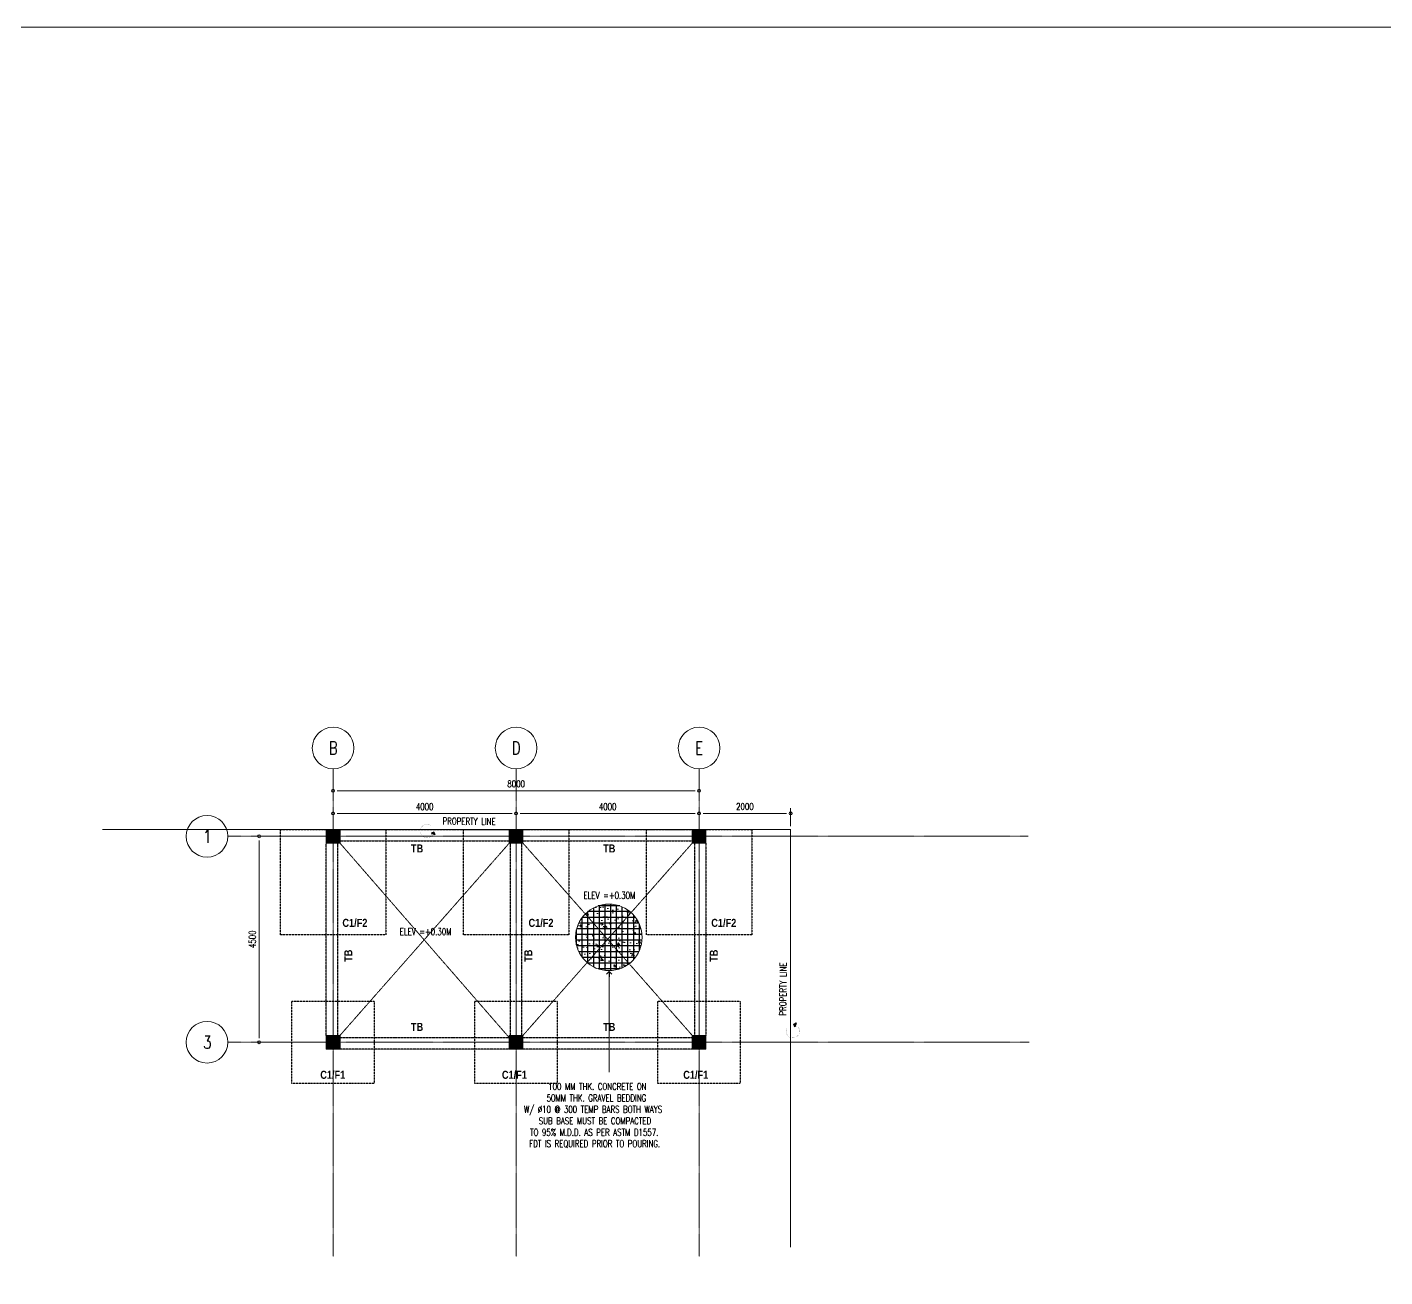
# Model space of a CAD drawing. Header units: millimetres. Extents: x 1634676 to 2610633, y -385676 to -37463.
# Drawn here: x 2068462 to 2098141, y -64770 to -37463 of the extents above; entities that cross this region are included whole.
import ezdxf
from ezdxf.enums import TextEntityAlignment as Align

# ---------------------------------------------------------------- set-up
doc = ezdxf.new("R2010")
doc.units = ezdxf.units.MM
doc.header["$MEASUREMENT"] = 0
for name, pattern in [('HIDDEN', [0.375, 0.25, -0.125]), ('PHANTOM', [2.5, 1.25, -0.25, 0.25, -0.25, 0.25, -0.25]), ('PHANTOM2', [1.25, 0.625, -0.125, 0.125, -0.125, 0.125, -0.125]), ('PHANTOMX2', [5, 2.5, -0.5, 0.5, -0.5, 0.5, -0.5])]:
    doc.linetypes.add(name, pattern=pattern)
doc.layers.get('0').update_dxf_attribs({"lineweight": 15})
doc.layers.get('Defpoints').update_dxf_attribs({"color": 250})
for name, color, linetype, lineweight in [('.15', 7, 'Continuous', 15), ('.2', 2, 'Continuous', 20), ('ST-ANNOT_A', 74, 'Continuous', 20), ('ST-ANNOT_ALeadLines', 250, 'Continuous', 13), ('ST-DIM_E', 250, 'Continuous', 13), ('ST-FTG_E', 58, 'PHANTOM', 30), ('ST-GIRDER_E', 3, 'HIDDEN', 30), ('ST-GRID_E', 250, 'PHANTOM', 15), ('ST-HATCH_E', 250, 'Continuous', 9), ('ST-STL_E', 5, 'Continuous', 25), ('ST_HATCH_E', 250, 'Continuous', 5)]:
    doc.layers.add(name, color=color, linetype=linetype, lineweight=lineweight)
doc.layers.add('Layer5', color=5, linetype='Continuous')
doc.styles.add('SIMPLEX', font='simplex.shx')
doc.styles.add('ST_TEXT', font='romans.shx', dxfattribs={"width": 0.75})
doc.styles.get("Standard").update_dxf_attribs({"font": 'GOTHIC.TTF'})
doc.dimstyles.new('ST_D100', dxfattribs={"dimscale": 100, "dimtxt": 2, "dimasz": 1.2, "dimexe": 1.5, "dimexo": 1, "dimgap": 1, "dimtad": 1, "dimdec": 0, "dimzin": 1, "dimdsep": 46, "dimtxsty": 'ST_TEXT', "dimblk": 'OpenIndicator', "dimcen": 1, "dimclrd": 256, "dimclre": 256, "dimclrt": 7, "dimadec": 0, "dimazin": 0, "dimtfac": 1, "dimtdec": 0, "dimtix": 1, "dimtmove": 2, "dimatfit": 3, "dimldrblk": 'OPEN90', "dimfxl": 0.075, "dimlwd": -1, "dimlwe": -1, "dimarcsym": 0})
doc.dimstyles.new('ST_D75', dxfattribs={"dimscale": 75, "dimtxt": 2, "dimasz": 1.2, "dimexe": 1.5, "dimexo": 1, "dimgap": 1, "dimtad": 1, "dimdec": 0, "dimzin": 1, "dimdsep": 46, "dimtxsty": 'ST_TEXT', "dimblk": 'OpenIndicator', "dimcen": 1, "dimclrd": 256, "dimclre": 256, "dimclrt": 7, "dimadec": 0, "dimazin": 0, "dimtfac": 1, "dimtdec": 0, "dimtix": 1, "dimtmove": 2, "dimatfit": 3, "dimldrblk": 'OPEN90', "dimfxl": 0.075, "dimlwd": -1, "dimlwe": -1, "dimarcsym": 0})

# ---------------------------------------------------------------- blocks, each defined once
blk = doc.blocks.new('1234242342')
blk.add_wipeout([(2018872, -78226), (2018872, -77926), (2018572, -77926), (2018572, -78226)]).dxf.layer = 'ST-HATCH_E'
at = {"layer": 'ST-HATCH_E'}
blk.add_hatch(color=256, dxfattribs=at).paths.add_polyline_path([(2018572, -77926), (2018872, -77926), (2018872, -78226), (2018572, -78226)])
at = {"layer": '.15', "color": 6}
blk.add_lwpolyline([(2018572, -78226), (2018572, -77926), (2018872, -77926), (2018872, -78226)], close=True, dxfattribs=at)
blk = doc.blocks.new('7897897897897')
at = {"layer": '.2', "color": 1, "linetype": 'Continuous'}
for p in [(21627.5, -4628), (25627.5, -4628), (29627.5, -4628), (21627.5, -9128), (25627.5, -9128), (29627.5, -9128)]:
    blk.add_blockref('1234242342', p, dxfattribs=at)
blk = doc.blocks.new('_Open90')
at = {"color": 0, "linetype": 'ByBlock', "lineweight": -2}
for p, q in [((0, 0), (-1, 0)), ((-0.5, 0.5), (0, 0)), ((0, 0), (-0.5, -0.5))]:
    blk.add_line(p, q, dxfattribs=at)
blk = doc.blocks.new('OpenIndicator')
at = {"layer": 'ST-DIM_E'}
h = blk.add_hatch(color=255, dxfattribs=at)
h.paths.add_polyline_path([(0.35, 0), (0.36, 0, 0.414214), (0, 0.36), (0, 0.35, -0.414214)])
h.paths.add_polyline_path([(0, 0.35), (0, 0.36, 0.414214), (-0.36, 0), (-0.35, 0, -0.414214)])
h.paths.add_polyline_path([(0, -0.35), (0, -0.36, 0.414214), (0.36, 0), (0.35, 0, -0.414214)])
h.paths.add_polyline_path([(-0.35, 0), (-0.36, 0, 0.414214), (0, -0.36), (0, -0.35, -0.414214)])
at = {"layer": 'ST-DIM_E', "color": 255}
blk.add_line((0, 0.63), (0, -0.63), dxfattribs=at)
at = {"layer": 'ST-DIM_E', "color": 255, "const_width": 0.01}
blk.add_lwpolyline([(-0.63, 0), (0.63, 0)], dxfattribs=at)
at = {"layer": 'ST-DIM_E', "color": 255}
for radius in [0.365, 0.35]:
    blk.add_circle((0, 0), radius, dxfattribs=at)
blk = doc.blocks.new('KJHKJHKHK')
at = {"layer": 'ST-HATCH_E'}
h = blk.add_hatch(dxfattribs=at)
h.set_pattern_fill('AR-CONC', color=256, scale=5, style=0)
h.set_pattern_definition([(50, (368454.4, -139284.1), (910.9233, -79.6954), [95.25, -1047.75]), (355, (368454.4, -139284.1), (-176.214, 955.283), [76.2, -838.2]), (100.451, (368530.3, -139290.8), (734.7125, 875.5834), [80.95, -890.45]), (46.1842, (368454.4, -139030.1), (1355.395, -210.212), [142.875, -1571.625]), (96.6356, (368567.4, -139047.6), (1187.021, 1237.128), [121.425, -1335.675]), (351.184, (368454.4, -139030.1), (1187.023, 1237.126), [114.3, -1257.3]), (21, (368581.4, -139093.6), (758.0744, -511.3276), [95.25, -1047.75]), (326, (368581.4, -139093.6), (309.01, 920.94), [76.2, -838.2]), (71.4514, (368644.6, -139136.2), (1067.0825, 409.614), [80.95, -890.45]), (37.5, (368454.4, -139284.12), (15.443, 422.7752), [0, -828.04, 0, -850.9, 0, -841.375]), (7.5, (368454.4, -139284.1), (334.0983, 500.9029), [0, -485.14, 0, -808.99, 0, -320.675]), (327.5, (368171.2, -139284.12), (677.953, -28.6437), [0, -317.5, 0, -990.6, 0, -1314.45]), (317.5, (368044.2, -139284.1), (740.646, 127.1325), [0, -412.75, 0, -657.86, 0, -933.45])])
h.paths.add_polyline_path([(462982, -81702, 1), (465889, -81702, 1)])
at = {"layer": 'ST-DIM_E'}
blk.add_circle((464436, -81702), 1454, dxfattribs=at)
at = {"layer": 'ST-STL_E'}
for points in [[(463515, -80577), (465356, -80577)], [(463602, -82893), (463602, -80511)], [(463852, -83033), (463852, -80371)], [(463963, -80327), (464908, -80327)], [(464102, -83117), (464102, -80287)], [(464352, -83153), (464352, -80251)], [(464602, -83146), (464602, -80258)], [(464852, -83095), (464852, -80309)], [(465102, -82994), (465102, -80410)], [(465352, -82831), (465352, -80573)], [(463102, -82280), (463102, -81124)], [(463123, -81077), (465748, -81077)], [(463274, -80827), (465597, -80827)], [(463352, -82671), (463352, -80733)], [(465602, -82570), (465602, -80834)], [(462987, -81577), (465884, -81577)], [(462987, -81827), (465884, -81827)], [(463031, -81327), (465840, -81327)], [(465852, -82032), (465852, -81372)], [(463031, -82077), (465840, -82077)], [(463123, -82327), (465748, -82327)], [(463274, -82577), (465597, -82577)], [(463515, -82827), (465356, -82827)], [(463963, -83077), (464908, -83077)]]:
    blk.add_lwpolyline(points, dxfattribs=at)
blk = doc.blocks.new('*D1724')
at = {"layer": 'Defpoints', "color": 0, "linetype": 'Continuous', "ltscale": 3, "transparency": 16777216}
for p in [(2075151, -54894), (2079151, -54644), (2079151, -54894)]:
    blk.add_point(p, dxfattribs=at)
at = {"layer": 'ST-DIM_E', "ltscale": 3, "transparency": 16777216}
for p, q in [((2075151, -54819), (2075151, -54532)), ((2079151, -54819), (2079151, -54532)), ((2075241, -54644), (2079061, -54644))]:
    blk.add_line(p, q, dxfattribs=at)
at = {"layer": 'ST-DIM_E', "linetype": 'Continuous', "ltscale": 3, "transparency": 16777216, "xscale": 90, "yscale": 90, "zscale": 90, "rotation": 180}
blk.add_blockref('OpenIndicator', (2075151, -54644), dxfattribs=at)
at = {"layer": 'ST-DIM_E', "linetype": 'Continuous', "ltscale": 3, "transparency": 16777216, "xscale": 90, "yscale": 90, "zscale": 90}
blk.add_blockref('OpenIndicator', (2079151, -54644), dxfattribs=at)
at = {"layer": 'ST-DIM_E', "color": 7, "linetype": 'Continuous', "ltscale": 3, "transparency": 16777216, "insert": (2077151, -54494), "char_height": 150, "attachment_point": 5, "style": 'ST_TEXT'}
blk.add_mtext('4000', dxfattribs=at)
blk = doc.blocks.new('*D1725')
at = {"layer": 'Defpoints', "color": 0, "linetype": 'Continuous', "ltscale": 3, "transparency": 16777216}
for p in [(2079151, -54894), (2083151, -54644), (2083151, -54894)]:
    blk.add_point(p, dxfattribs=at)
at = {"layer": 'ST-DIM_E', "ltscale": 3, "transparency": 16777216}
for p, q in [((2079151, -54819), (2079151, -54532)), ((2083151, -54819), (2083151, -54532)), ((2079241, -54644), (2083061, -54644))]:
    blk.add_line(p, q, dxfattribs=at)
at = {"layer": 'ST-DIM_E', "linetype": 'Continuous', "ltscale": 3, "transparency": 16777216, "xscale": 90, "yscale": 90, "zscale": 90, "rotation": 180}
blk.add_blockref('OpenIndicator', (2079151, -54644), dxfattribs=at)
at = {"layer": 'ST-DIM_E', "linetype": 'Continuous', "ltscale": 3, "transparency": 16777216, "xscale": 90, "yscale": 90, "zscale": 90}
blk.add_blockref('OpenIndicator', (2083151, -54644), dxfattribs=at)
at = {"layer": 'ST-DIM_E', "color": 7, "linetype": 'Continuous', "ltscale": 3, "transparency": 16777216, "insert": (2081151, -54494), "char_height": 150, "attachment_point": 5, "style": 'ST_TEXT'}
blk.add_mtext('4000', dxfattribs=at)
blk = doc.blocks.new('*D1726')
at = {"layer": 'Defpoints', "color": 0, "linetype": 'Continuous', "ltscale": 3, "transparency": 16777216}
for p in [(2073783, -55144), (2073533, -59644), (2073783, -59644)]:
    blk.add_point(p, dxfattribs=at)
at = {"layer": 'ST-DIM_E', "ltscale": 3, "transparency": 16777216}
for p, q in [((2073708, -55144), (2073420, -55144)), ((2073533, -55234), (2073533, -59554)), ((2073708, -59644), (2073420, -59644))]:
    blk.add_line(p, q, dxfattribs=at)
at = {"layer": 'ST-DIM_E', "linetype": 'Continuous', "ltscale": 3, "transparency": 16777216, "xscale": 90, "yscale": 90, "zscale": 90}
for p, rotation in [((2073533, -55144), 90), ((2073533, -59644), 270)]:
    blk.add_blockref('OpenIndicator', p, dxfattribs=dict(at, rotation=rotation))
at = {"layer": 'ST-DIM_E', "color": 7, "linetype": 'Continuous', "ltscale": 3, "transparency": 16777216, "insert": (2073383, -57394), "char_height": 150, "attachment_point": 5, "rotation": 90, "style": 'ST_TEXT'}
blk.add_mtext('4500', dxfattribs=at)
blk = doc.blocks.new('*D1727')
at = {"layer": 'Defpoints', "color": 0, "linetype": 'Continuous', "ltscale": 3, "transparency": 16777216}
for p in [(2083151, -54148), (2075151, -54394), (2083151, -54394)]:
    blk.add_point(p, dxfattribs=at)
at = {"layer": 'ST-DIM_E', "ltscale": 3, "transparency": 16777216}
for p, q in [((2075151, -54319), (2075151, -54036)), ((2075241, -54148), (2083061, -54148)), ((2083151, -54319), (2083151, -54036))]:
    blk.add_line(p, q, dxfattribs=at)
at = {"layer": 'ST-DIM_E', "linetype": 'Continuous', "ltscale": 3, "transparency": 16777216, "xscale": 90, "yscale": 90, "zscale": 90, "rotation": 180}
blk.add_blockref('OpenIndicator', (2075151, -54148), dxfattribs=at)
at = {"layer": 'ST-DIM_E', "linetype": 'Continuous', "ltscale": 3, "transparency": 16777216, "xscale": 90, "yscale": 90, "zscale": 90}
blk.add_blockref('OpenIndicator', (2083151, -54148), dxfattribs=at)
at = {"layer": 'ST-DIM_E', "color": 7, "linetype": 'Continuous', "ltscale": 3, "transparency": 16777216, "insert": (2079151, -53998), "char_height": 150, "attachment_point": 5, "style": 'ST_TEXT'}
blk.add_mtext('8000', dxfattribs=at)
blk = doc.blocks.new('*U1642')
at = {"layer": 'ST-ANNOT_A', "color": 70, "linetype": 'Continuous', "ltscale": 10}
blk.add_circle((0, 1300), 1300, dxfattribs=at)
at = {"layer": 'ST-GRID_E', "ltscale": 5}
blk.add_line((0, 0), (0, -30444), dxfattribs=at)
at = {"layer": 'ST-ANNOT_A', "color": 7, "style": 'ST_TEXT', "width": 0.75}
blk.add_attdef('A', text='', height=800, dxfattribs=at).set_placement((0, 1300), align=Align.MIDDLE_CENTER)
blk = doc.blocks.new('*U1643')
at = {"layer": 'ST-ANNOT_A', "color": 70, "linetype": 'Continuous', "ltscale": 10}
blk.add_circle((0, 1300), 1300, dxfattribs=at)
at = {"layer": 'ST-GRID_E', "ltscale": 5}
blk.add_line((0, 0), (0, -30444), dxfattribs=at)
at = {"layer": 'ST-ANNOT_A', "color": 7, "style": 'ST_TEXT', "width": 0.75}
blk.add_attdef('A', text='', height=800, dxfattribs=at).set_placement((0, 1300), align=Align.MIDDLE_CENTER)
blk = doc.blocks.new('*U1631')
at = {"layer": 'ST-ANNOT_A', "color": 70, "linetype": 'Continuous', "ltscale": 10}
blk.add_circle((-4087, 0), 1300, dxfattribs=at)
at = {"layer": 'ST-GRID_E', "ltscale": 5}
blk.add_line((47203, 0), (-2787, 0), dxfattribs=at)
at = {"layer": 'ST-ANNOT_A', "color": 7, "style": 'ST_TEXT', "width": 0.75}
blk.add_attdef('A', text='', height=800, dxfattribs=at).set_placement((-4074, 0), align=Align.MIDDLE_CENTER)
blk = doc.blocks.new('*U1632')
at = {"layer": 'ST-ANNOT_A', "color": 70, "linetype": 'Continuous', "ltscale": 10}
blk.add_circle((-4087, 0), 1300, dxfattribs=at)
at = {"layer": 'ST-GRID_E', "ltscale": 5}
blk.add_line((47253, 0), (-2787, 0), dxfattribs=at)
at = {"layer": 'ST-ANNOT_A', "color": 7, "style": 'ST_TEXT', "width": 0.75}
blk.add_attdef('A', text='', height=800, dxfattribs=at).set_placement((-4074, 0), align=Align.MIDDLE_CENTER)
blk = doc.blocks.new('Area Point Arrow')
at = {"layer": 'ST-ANNOT_ALeadLines', "ltscale": 2}
blk.add_hatch(color=2, dxfattribs=at).paths.add_polyline_path([(0, 1), (75, -119), (170, -60), (45, 142), (-173, 49), (-129, -54)])
at = {"layer": 'ST-ANNOT_ALeadLines', "color": 2, "ltscale": 2, "const_width": 10}
blk.add_lwpolyline([(-238, 704, 2.8057482), (0, 1, -0.1272723)], format="xyb", dxfattribs=at)
at = {"layer": 'ST-ANNOT_ALeadLines', "color": 2}
blk.add_lwpolyline([(0, 1), (75, -119), (170, -60), (45, 142), (-173, 49), (-129, -54), (0, 1)], dxfattribs=at)
blk = doc.blocks.new('*D1728')
at = {"layer": 'Defpoints', "color": 0, "linetype": 'Continuous', "ltscale": 3, "transparency": 16777216}
for p in [(2083151, -54819), (2085151, -54643), (2085151, -54994)]:
    blk.add_point(p, dxfattribs=at)
at = {"layer": 'ST-DIM_E', "ltscale": 3, "transparency": 16777216}
for p, q in [((2083151, -54744), (2083151, -54530)), ((2085151, -54919), (2085151, -54530)), ((2083241, -54643), (2085061, -54643))]:
    blk.add_line(p, q, dxfattribs=at)
at = {"layer": 'ST-DIM_E', "linetype": 'Continuous', "ltscale": 3, "transparency": 16777216, "xscale": 90, "yscale": 90, "zscale": 90, "rotation": 180}
blk.add_blockref('OpenIndicator', (2083151, -54643), dxfattribs=at)
at = {"layer": 'ST-DIM_E', "linetype": 'Continuous', "ltscale": 3, "transparency": 16777216, "xscale": 90, "yscale": 90, "zscale": 90}
blk.add_blockref('OpenIndicator', (2085151, -54643), dxfattribs=at)
at = {"layer": 'ST-DIM_E', "color": 7, "linetype": 'Continuous', "ltscale": 3, "transparency": 16777216, "insert": (2084151, -54493), "char_height": 150, "attachment_point": 5, "style": 'ST_TEXT'}
blk.add_mtext('2000', dxfattribs=at)
blk = doc.blocks.new('78979879789789')
at = {"color": 6, "linetype": 'PHANTOM2', "ltscale": 10, "const_width": 20}
blk.add_lwpolyline([(2070108, -54994), (2085150.7, -54994), (2085150.7, -64128)], dxfattribs=at)
at = {"layer": '.2', "ltscale": 1000, "xscale": 0.35, "yscale": 0.35, "zscale": 0.35}
for name, p, values in [('*U1631', (2073824.8, -55144), {'A': '1'}), ('*U1632', (2073824.8, -59644), {'A': '3'})]:
    blk.add_blockref(name, p, dxfattribs=at).add_auto_attribs(values)
at = {"layer": 'ST-ANNOT_ALeadLines', "xscale": 0.25, "yscale": 0.25, "zscale": 0.25}
blk.add_blockref('Area Point Arrow', (2077340.7, -55081.7), dxfattribs=at)
at = {"layer": 'ST-ANNOT_ALeadLines', "xscale": 0.2500000000000004, "yscale": 0.2500000000000004, "zscale": 0.2500000000000004, "rotation": 90}
blk.add_blockref('Area Point Arrow', (2085250.4, -59262.9), dxfattribs=at)
at = {"layer": 'ST-GRID_E', "xscale": 0.35, "yscale": 0.35, "zscale": 0.35}
for name, p, values in [('*U1642', (2075150.7, -53669.6), {'A': 'B'}), ('*U1643', (2079150.7, -53669.6), {'A': 'D'}), ('*U1642', (2083150.7, -53669.6), {'A': 'E'})]:
    blk.add_blockref(name, p, dxfattribs=at).add_auto_attribs(values)
at = {"layer": 'ST-ANNOT_A', "char_height": 150, "width": 1779.225, "attachment_point": 4, "style": 'ST_TEXT'}
for insert, rotation in [((2077542.4, -54810.5), 359.48889), ((2084979.1, -59061.2), 89.48889)]:
    blk.add_mtext('{\\C6;PROPERTY LINE}', dxfattribs=dict(at, insert=insert, rotation=rotation))
at = {"layer": 'ST-DIM_E', "color": 1, "linetype": 'Continuous', "ltscale": 3}
for base, p1, p2, picture, middle in [((2083150.7, -54148.1), (2075150.7, -54394), (2083150.7, -54394), '*D1727', (2079150.7, -53998.1)), ((2079150.7, -54644), (2075150.7, -54894), (2079150.7, -54894), '*D1724', (2077150.7, -54494)), ((2083150.7, -54644), (2079150.7, -54894), (2083150.7, -54894), '*D1725', (2081150.7, -54494))]:
    dim = blk.add_linear_dim(base=base, p1=p1, p2=p2, dimstyle='ST_D75', dxfattribs=at)
    dim.commit()
    dim.dimension.update_dxf_attribs({"geometry": picture, "text_midpoint": middle})
dim = blk.add_linear_dim(base=(2073532.7, -59644), p1=(2073782.7, -55144), p2=(2073782.7, -59644), angle=90, dimstyle='ST_D75', dxfattribs=at)
dim.commit()
dim.dimension.update_dxf_attribs({"geometry": '*D1726', "text_midpoint": (2073382.7, -57394)})

msp = doc.modelspace()

# ---------------------------------------------------------------- linework, layer by layer
at = {"layer": '.2', "ltscale": 2}
msp.add_lwpolyline([(1992468.5, -37463.126), (2610632.61, -37463.126), (2610632.61, -385675.582), (1992468.5, -385675.582)], close=True, dxfattribs=at)
at = {"layer": 'ST-GIRDER_E', "ltscale": 7}
for p, q in [((2075300.652, -54994), (2083000.652, -54994)), ((2075000.652, -59494), (2075000.652, -55294)), ((2075250.652, -59494), (2075250.652, -55294)), ((2075300.652, -55244), (2083000.652, -55244)), ((2079025.652, -59494), (2079025.652, -55294)), ((2079275.652, -59494), (2079275.652, -55294)), ((2083050.652, -55294), (2083050.652, -59494)), ((2083300.652, -55294), (2083300.652, -59494)), ((2083000.652, -59544), (2075300.652, -59544)), ((2083000.652, -59794), (2075300.652, -59794))]:
    msp.add_line(p, q, dxfattribs=at)

# ---------------------------------------------------------------- texts
at = {"layer": 'Layer5', "linetype": 'Continuous', "char_height": 175, "attachment_point": 1}
for insert in [(2074869.745, -60267.844), (2078840.245, -60267.844), (2082804.245, -60267.844)]:
    msp.add_mtext_dynamic_manual_height_columns('{\\fTw Cen MT Condensed|b1|i0|c0|p34;C1/F1}', width=124.78374, gutter_width=1333.333, heights=[0], dxfattribs=dict(at, insert=insert))
at = {"layer": 'ST-ANNOT_A', "ltscale": 2, "insert": (2073449.567, -60535.887), "char_height": 150, "width": 15214.28571, "attachment_point": 1, "style": 'SIMPLEX'}
msp.add_mtext('\\pi6401.78571;{\\W0.75;100 MM THK. CONCRETE ON\\P\\pi6366.96429;50MM THK. GRAVEL BEDDING\\P\\pi5874.10714;W/ ∅10 @ 300 TEMP BARS BOTH WAYS\\P\\pi6195.53571;SUB BASE MUST BE COMPACTED\\P\\pi6005.35714;TO 95% M.D.D. AS PER ASTM D1557.\\P\\pi5986.60714;FDT IS REQUIRED PRIOR TO POURING.}', dxfattribs=at)

# ---------------------------------------------------------------- next in the draw order: block references
at = {"layer": '.2', "color": 1, "linetype": 'Continuous'}
msp.add_blockref('7897897897897', (34801.249, 27560.062), dxfattribs=at)

# ---------------------------------------------------------------- next in the draw order: linework, layer by layer
at = {"layer": 'ST-FTG_E', "linetype": 'HIDDEN', "ltscale": 5}
for points in [[(2074000.652, -54994), (2076300.652, -54994), (2076300.652, -57294), (2074000.652, -57294)], [(2078000.652, -54994), (2080300.652, -54994), (2080300.652, -57294), (2078000.652, -57294)], [(2082000.652, -54994), (2084300.652, -54994), (2084300.652, -57294), (2082000.652, -57294)], [(2074250.652, -58744), (2076050.652, -58744), (2076050.652, -60544), (2074250.652, -60544)], [(2078250.652, -58744), (2080050.652, -58744), (2080050.652, -60544), (2078250.652, -60544)], [(2082250.652, -58744), (2084050.652, -58744), (2084050.652, -60544), (2082250.652, -60544)]]:
    msp.add_lwpolyline(points, close=True, dxfattribs=at)
at = {"layer": 'ST_HATCH_E', "linetype": 'PHANTOMX2'}
for p, q in [((2075300.652, -55294), (2079000.652, -59544)), ((2075300.652, -59494), (2079000.652, -55294)), ((2079300.652, -55294), (2083000.652, -59494)), ((2079300.652, -59494), (2083000.652, -55294))]:
    msp.add_line(p, q, dxfattribs=at)

# ---------------------------------------------------------------- next in the draw order: block references
at = {"layer": '.2', "color": 1, "linetype": 'Continuous'}
msp.add_blockref('78979879789789', (0, 0), dxfattribs=at)
at = {"layer": 'ST-DIM_E', "xscale": -0.5, "yscale": 0.5, "zscale": 0.5}
msp.add_blockref('KJHKJHKHK', (2313396.788, -16501.428), dxfattribs=at)

# ---------------------------------------------------------------- next in the draw order: texts
at = {"layer": 'Layer5', "linetype": 'Continuous', "char_height": 175, "attachment_point": 1}
for s, insert in [('{\\fTw Cen MT Condensed|b1|i0|c0|p34;TB}', (2076852.513, -55321.853)), ('{\\fTw Cen MT Condensed|b1|i0|c0|p34;TB}', (2081052.513, -55321.853)), ('{\\fTw Cen MT Condensed|b1|i0|c0|p34;C1/F2}', (2075353.245, -56947.344)), ('{\\fTw Cen MT Condensed|b1|i0|c0|p34;C1/F2}', (2079421.745, -56947.344)), ('{\\fTw Cen MT Condensed|b1|i0|c0|p34;C1/F2}', (2083417.245, -56947.344)), ('{\\fTw Cen MT Condensed|b1|i0|c0|p34;TB}', (2076852.513, -59220.853)), ('{\\fTw Cen MT Condensed|b1|i0|c0|p34;TB}', (2081052.513, -59220.853))]:
    msp.add_mtext_dynamic_manual_height_columns(s, width=124.78374, gutter_width=1333.333, heights=[0], dxfattribs=dict(at, insert=insert))
at = {"layer": 'Layer5', "linetype": 'Continuous', "char_height": 150, "attachment_point": 1, "style": 'ST_TEXT'}
for insert in [(2080623.245, -56358.344), (2076604.745, -57153.344)]:
    msp.add_mtext_dynamic_manual_height_columns('ELEV =+0.30M', width=1878.66649, gutter_width=1333.333, heights=[0], dxfattribs=dict(at, insert=insert))
at = {"layer": 'Layer5', "linetype": 'Continuous', "char_height": 175, "attachment_point": 1, "rotation": 90}
for insert in [(2075394.706, -57887.487), (2079328.706, -57887.487), (2083384.706, -57887.487)]:
    msp.add_mtext_dynamic_manual_height_columns('{\\fTw Cen MT Condensed|b1|i0|c0|p34;TB}', width=124.78374, gutter_width=1333.333, heights=[0], dxfattribs=dict(at, insert=insert))

# ---------------------------------------------------------------- next in the draw order: dimensions: what is measured, and where the dimension line sits
at = {"layer": 'ST-DIM_E', "color": 1, "linetype": 'Continuous', "ltscale": 3}
dim = msp.add_linear_dim(base=(2085150.652, -54643), p1=(2083150.652, -54819), p2=(2085150.652, -54994), dimstyle='ST_D75', dxfattribs=at)
dim.commit()
dim.dimension.update_dxf_attribs({"geometry": '*D1728', "text_midpoint": (2084150.652, -54493)})

# ---------------------------------------------------------------- next in the draw order: leaders
at = {"layer": 'ST-DIM_E'}
msp.add_leader([(2081183.757, -58095.6), (2081185.648, -59877.902), (2081187.675, -60297.429)], dimstyle='ST_D100', override={"dimgap": 1.5, "dimtad": 0}, dxfattribs=at)

doc.saveas('drawing.dxf')
